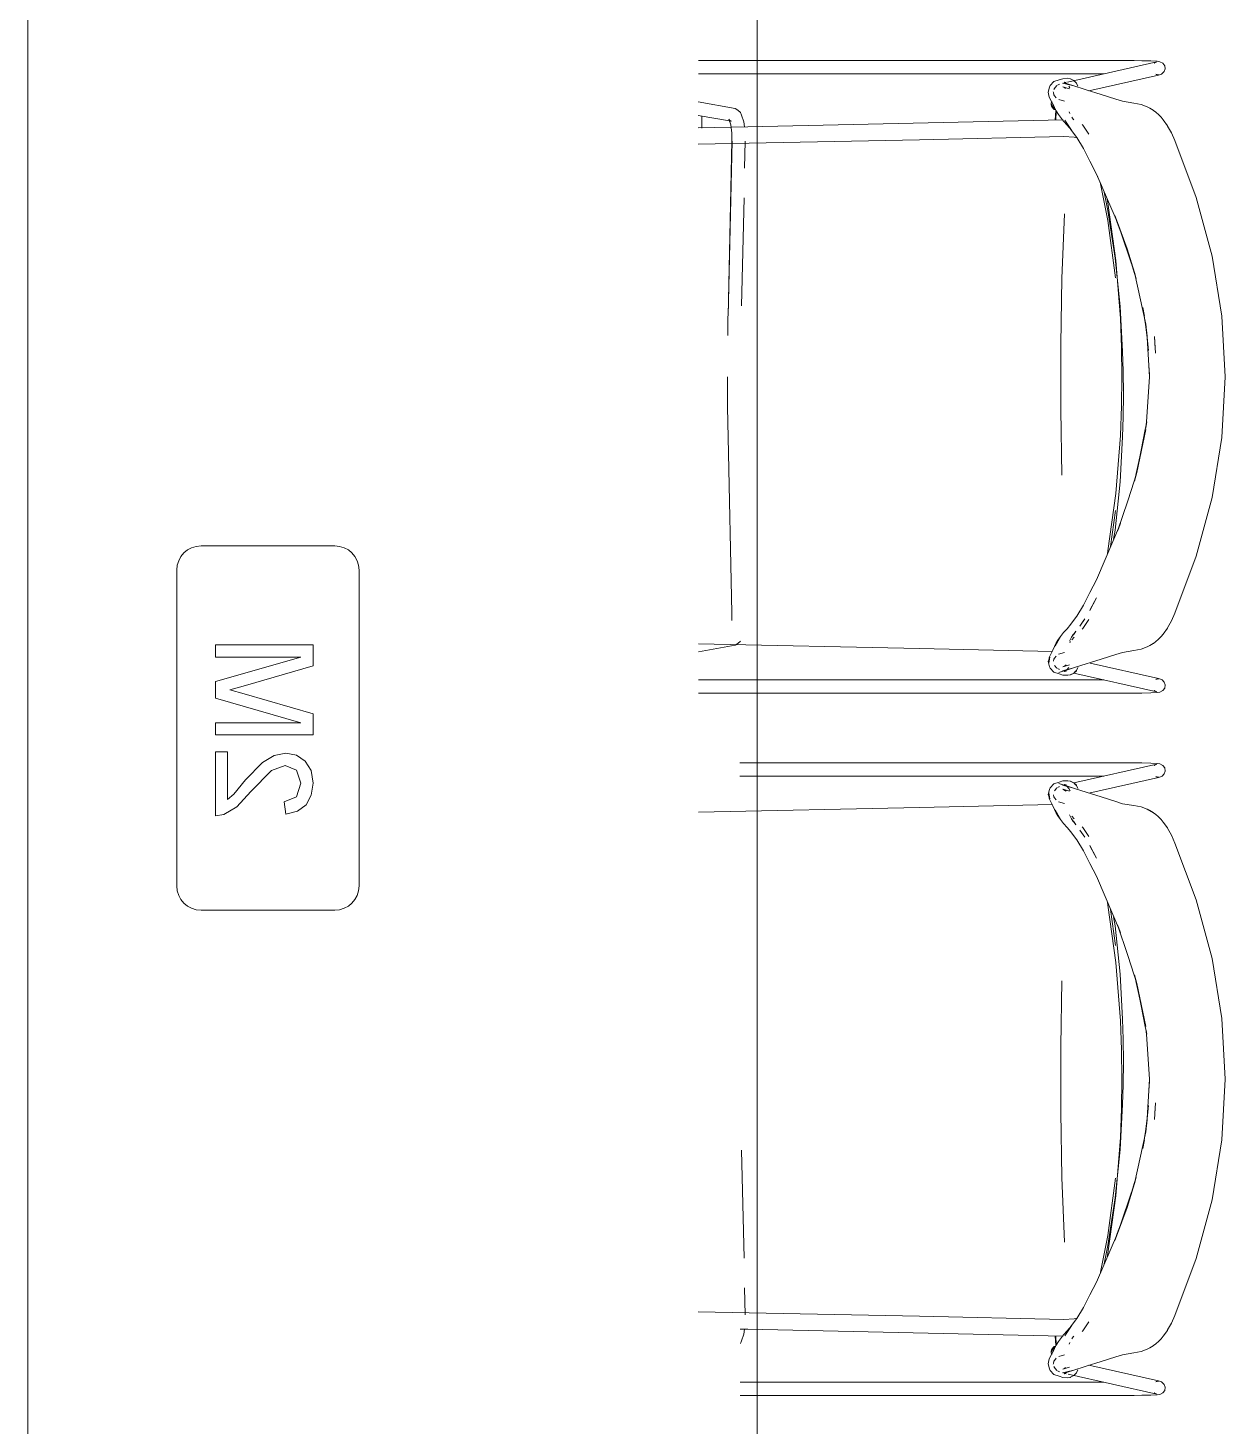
# Model space of a CAD drawing. Header units: millimetres. Extents: x 155927 to 317870, y -36033 to 97293.
# Drawn here: x 182669 to 183654, y 18607 to 19758 of the extents above; entities that cross this region are included whole.
import ezdxf

# ---------------------------------------------------------------- set-up
doc = ezdxf.new("R2010")
doc.units = ezdxf.units.MM
doc.header["$MEASUREMENT"] = 0
doc.layers.add('G-IMPT', color=8, linetype='CONTINUOUS', lineweight=9)
doc.layers.add('I-FURN', color=8, linetype='CONTINUOUS', lineweight=9)

msp = doc.modelspace()

# ---------------------------------------------------------------- linework, layer by layer
at = {"layer": 'G-IMPT'}
for p, q in [((183220.6, 19731.4), (183579.2, 19731.4)), ((183524.2, 19713.7), (183597.7, 19730.3)), ((183585.5, 19731.3), (183579.2, 19731.4)), ((183585.5, 19731.3), (183592.7, 19731.2)), ((183592.7, 19731.2), (183597.9, 19730.9)), ((183597.7, 19730.3), (183595.5, 19729.3)), ((183595.7, 19729.5), (183595.5, 19729.3)), ((183597.9, 19730.9), (183600.3, 19730.5)), ((183600.3, 19730.5), (183602.7, 19729.3)), ((183603.5, 19722.1), (183601.7, 19720.2)), ((183602.7, 19729.3), (183604.2, 19727.2)), ((183603.5, 19722.1), (183603.8, 19722.4)), ((183604.5, 19724.5), (183603.8, 19722.4)), ((183604.5, 19724.5), (183604.2, 19727.2)), ((183220.6, 19720.5), (183554.2, 19720.5)), ((183509.5, 19709.6), (183508.3, 19705.4)), ((183509.9, 19710.9), (183509.5, 19709.6)), ((183513, 19714.2), (183509.9, 19710.9)), ((183513, 19714.2), (183517.3, 19715.5)), ((183513.3, 19708.2), (183515.4, 19710.8)), ((183517.7, 19711.9), (183516.1, 19711.1)), ((183517.3, 19711.6), (183516.1, 19711.1)), ((183520.5, 19716.5), (183517.3, 19715.5)), ((183527.7, 19711.1), (183520.2, 19712.9)), ((183520.2, 19712.9), (183528.4, 19710.9)), ((183520.3, 19709.7), (183522.4, 19708.8)), ((183520.3, 19709.7), (183525.8, 19708.2)), ((183520.5, 19716.5), (183524.6, 19716.8)), ((183521.3, 19713.1), (183523.2, 19713.5)), ((183524.8, 19712), (183521.6, 19713.5)), ((183523.7, 19712.2), (183521.6, 19713.5)), ((183522.7, 19708.5), (183521.6, 19709.5)), ((183521.6, 19709.5), (183522.4, 19708.8)), ((183524.8, 19712), (183522.6, 19712.7)), ((183522.6, 19712.7), (183528.4, 19710.9)), ((183523.7, 19712.2), (183524.2, 19711.7)), ((183526.3, 19716.5), (183524.6, 19716.8)), ((183526.1, 19708.9), (183525.4, 19710.4)), ((183526.3, 19716.5), (183526.6, 19716.4)), ((183526.6, 19716.4), (183529.5, 19715)), ((183527.7, 19711.1), (183539.5, 19707.3)), ((183529.7, 19714.8), (183529.5, 19715)), ((183529.7, 19714.8), (183531.6, 19712.9)), ((183532.7, 19710.5), (183531.6, 19712.9)), ((183531.7, 19712.7), (183531.6, 19712.9)), ((183532.8, 19710.4), (183531.6, 19712.9)), ((183531.7, 19712.7), (183532.8, 19710.4)), ((183532.7, 19710.5), (183532.8, 19710.4)), ((183599.2, 19719.4), (183541.7, 19706.6)), ((183596.9, 19720.2), (183599.5, 19719.7)), ((183597.1, 19720), (183599.5, 19719.7)), ((183599.2, 19719.4), (183601.7, 19720.2)), ((183601.7, 19720.2), (183602, 19720.5)), ((183509.1, 19701.3), (183508.3, 19705.4)), ((183509.1, 19701.3), (183513.5, 19692.9)), ((183512.5, 19705.7), (183512.7, 19705.1)), ((183513.1, 19703.1), (183512.7, 19705.1)), ((183514.2, 19709.2), (183513.1, 19707.6)), ((183513.1, 19707.6), (183513.8, 19708.7)), ((183513.4, 19702.5), (183513.1, 19703.1)), ((183513.4, 19702.5), (183515, 19700.7)), ((183514.2, 19709.2), (183513.8, 19708.7)), ((183517, 19699.3), (183521.7, 19698)), ((183522.7, 19708.5), (183522.1, 19709.2)), ((183539.5, 19707.3), (183552, 19703.4)), ((183552, 19703.4), (183563.9, 19699.6)), ((183569.6, 19697.9), (183563.9, 19699.6)), ((183578.8, 19696.3), (183569.6, 19697.9)), ((183250.8, 19692), (183220.3, 19697.4)), ((183247.6, 19681.5), (183220.3, 19686.3)), ((183250.8, 19692), (183252.9, 19690.5)), ((183252.9, 19690.5), (183255, 19688.6)), ((183255.9, 19686.5), (183255, 19688.6)), ((183257.8, 19680.9), (183255.9, 19686.5)), ((183514.8, 19690.1), (183512.5, 19694.9)), ((183512.5, 19694.9), (183513.5, 19692.9)), ((183514.2, 19682.4), (183514.6, 19690.4)), ((183515, 19689.7), (183514.6, 19682.4)), ((183515, 19689.7), (183514.7, 19683.4)), ((183514.8, 19690.1), (183516.7, 19687)), ((183516.7, 19687), (183521, 19681.5)), ((183526.2, 19687.9), (183525.6, 19689.3)), ((183578.8, 19696.3), (183584.8, 19695.2)), ((183589.8, 19693.4), (183584.8, 19695.2)), ((183589.8, 19693.4), (183592, 19692.2)), ((183594.6, 19690.6), (183592, 19692.2)), ((183595, 19690.4), (183594.6, 19690.6)), ((183595, 19690.4), (183597, 19688.9)), ((183597, 19688.9), (183599.4, 19686.6)), ((183599.4, 19686.6), (183601.2, 19684.8)), ((183220.3, 19676), (183261.2, 19676.9)), ((183223.2, 19685.8), (183223.2, 19675.7)), ((183247.1, 19678.5), (183245.5, 19683.1)), ((183245.5, 19683.1), (183247, 19681.2)), ((183247.6, 19681.5), (183245.7, 19682.5)), ((183245.7, 19682.5), (183247, 19681.2)), ((183248, 19671.6), (183247.1, 19678.5)), ((183258.3, 19676.8), (183257.8, 19680.9)), ((183261.2, 19676.9), (183347.7, 19678.7)), ((183520.7, 19682.5), (183347.7, 19678.7)), ((183523.9, 19678.3), (183521, 19681.5)), ((183521.9, 19682.4), (183527, 19674.6)), ((183521.9, 19682.4), (183527.5, 19674.1)), ((183523.9, 19678.3), (183527.5, 19674.1)), ((183527.9, 19684.7), (183528.9, 19683.1)), ((183529.3, 19682.6), (183528.9, 19683.1)), ((183536.3, 19678.7), (183536.7, 19678.2)), ((183536.7, 19678.2), (183541.9, 19670.9)), ((183603, 19682.7), (183601.2, 19684.8)), ((183606.4, 19677.8), (183603, 19682.7)), ((183606.4, 19677.8), (183606.6, 19677.5)), ((183609.7, 19671.9), (183606.6, 19677.5)), ((183220.3, 19662.5), (183402.4, 19666.2)), ((183248.1, 19665.2), (183244.9, 19521.1)), ((183248.3, 19665), (183244.9, 19521.1)), ((183248.1, 19665.2), (183248, 19671.6)), ((183259, 19664.9), (183258.5, 19642.7)), ((183521.2, 19668.9), (183402.4, 19666.2)), ((183529.6, 19668.4), (183521.2, 19668.9)), ((183527, 19674.6), (183532.4, 19667.2)), ((183532.5, 19667.8), (183529.6, 19668.4)), ((183537.3, 19659), (183531.9, 19668)), ((183532.4, 19667.2), (183531.9, 19668)), ((183612.6, 19665.6), (183609.7, 19671.9)), ((183630.2, 19618.7), (183612.6, 19665.6)), ((183542.7, 19648.6), (183537.3, 19659)), ((183542.7, 19648.6), (183548, 19638)), ((183552.1, 19628.6), (183548, 19638)), ((183552.1, 19628.6), (183548.1, 19638)), ((183565.3, 19598), (183548.1, 19638)), ((183557.3, 19599.7), (183551.5, 19629.9)), ((183551.5, 19629.9), (183557.3, 19599.8)), ((183258, 19618.4), (183255.9, 19529.5)), ((183557.5, 19607.9), (183554.5, 19623)), ((183557.5, 19614.2), (183556.9, 19617.4)), ((183643.2, 19570.3), (183630.2, 19618.7)), ((183563.9, 19566.9), (183557.5, 19614.2)), ((183557.5, 19607.9), (183563.4, 19568.7)), ((183521.7, 19605.1), (183519.6, 19551.9)), ((183563.8, 19552.5), (183557.3, 19599.8)), ((183557.3, 19599.7), (183563.8, 19552.5)), ((183563.1, 19603.8), (183565.3, 19598)), ((183563.1, 19603.8), (183565.2, 19598)), ((183565.2, 19598), (183573.2, 19576.5)), ((183565.3, 19598), (183579.4, 19556.9)), ((183565.3, 19598), (183573.2, 19576.5)), ((183579.4, 19556.9), (183573.2, 19576.5)), ((183573.2, 19576.5), (183579.2, 19556.8)), ((183563.4, 19568.7), (183567.5, 19529)), ((183567.8, 19519.1), (183563.9, 19566.9)), ((183643.2, 19570.3), (183651.3, 19520.9)), ((183518.6, 19498), (183519.6, 19551.9)), ((183580.8, 19551.6), (183579.2, 19556.8)), ((183588.6, 19514.3), (183579.4, 19556.9)), ((183579.4, 19556.9), (183580.8, 19551.6)), ((183567.5, 19529), (183569.6, 19491.9)), ((183586.2, 19528.1), (183587.5, 19521)), ((183586.2, 19528.1), (183588.3, 19514)), ((183244.8, 19520.9), (183244.6, 19505.1)), ((183567.8, 19519.1), (183568.7, 19495.1)), ((183588.3, 19514), (183589.9, 19503)), ((183588.6, 19514.3), (183591, 19492.7)), ((183588.6, 19514.3), (183589.9, 19503)), ((183653.9, 19471), (183651.3, 19520.9)), ((183591.7, 19471), (183589.4, 19507.9)), ((183589.4, 19507.9), (183589.9, 19503)), ((183591, 19492.7), (183589.9, 19503)), ((183596.4, 19493.9), (183595.8, 19504.1)), ((183595.8, 19504.1), (183596.6, 19490.5)), ((183518.6, 19498), (183518.6, 19443.9)), ((183568.7, 19495.1), (183569, 19471)), ((183569.6, 19491.9), (183569.9, 19475.6)), ((183244.5, 19445.9), (183244.3, 19471)), ((183569, 19471), (183568.7, 19446.9)), ((183569.9, 19475.6), (183570.3, 19456.7)), ((183589.2, 19434), (183591.6, 19471)), ((183591.7, 19471), (183591.5, 19478.4)), ((183591.6, 19471), (183591.5, 19478.4)), ((183653.9, 19471), (183651.3, 19421.1)), ((183569.9, 19437.9), (183570.3, 19456.7)), ((183244.9, 19421), (183244.5, 19445.9)), ((183567.8, 19422.8), (183568.7, 19446.9)), ((183519.6, 19390), (183518.6, 19443.9)), ((183569.9, 19437.9), (183569.6, 19421.6)), ((183589.4, 19434), (183588.2, 19427.6)), ((183589.2, 19434), (183588.7, 19428.7)), ((183589.4, 19434), (183589, 19430.5)), ((183563.9, 19375), (183567.8, 19422.8)), ((183567.5, 19384.5), (183569.6, 19421.6)), ((183579.4, 19385.1), (183588.6, 19427.6)), ((183588.2, 19427.6), (183581.3, 19392.1)), ((183581.3, 19392.1), (183588.6, 19427.6)), ((183248.1, 19276.7), (183244.9, 19421)), ((183643.2, 19371.7), (183651.3, 19421.1)), ((183581.3, 19392.1), (183579, 19385.2)), ((183579.4, 19385.1), (183581.3, 19392.1)), ((183567.5, 19384.5), (183563.4, 19344.8)), ((183573.8, 19369), (183579, 19385.2)), ((183563.9, 19375), (183557.5, 19327.7)), ((183573.8, 19369), (183565.3, 19343.9)), ((183630.2, 19323.2), (183643.2, 19371.7)), ((183559.7, 19331.3), (183563.8, 19361)), ((183559.7, 19331.3), (183563.8, 19361)), ((183548, 19303.9), (183567.8, 19350.3)), ((183562.2, 19337.2), (183563.4, 19344.8)), ((183565.3, 19343.9), (183567.8, 19350.3)), ((183557.5, 19327.7), (183557.1, 19325.1)), ((183630.2, 19323.2), (183612.6, 19276.5)), ((183548, 19303.9), (183542.7, 19293.3)), ((183542.7, 19293.3), (183537.3, 19282.9)), ((183542.5, 19278.5), (183548, 19288.9)), ((183548, 19288.9), (183543, 19279.5)), ((183248.1, 19276.7), (183248, 19270.3)), ((183527, 19267.4), (183532.4, 19274.7)), ((183531.9, 19273.9), (183537.3, 19282.9)), ((183531.9, 19273.9), (183532.4, 19274.7)), ((183542.5, 19278.5), (183543, 19279.5)), ((183612.6, 19276.5), (183609.7, 19270)), ((183516.7, 19255), (183521, 19260.4)), ((183521, 19260.4), (183523.9, 19263.6)), ((183527, 19267.4), (183523.9, 19263.6)), ((183529.2, 19258.5), (183531.2, 19261.5)), ((183530.8, 19261), (183529.2, 19258.5)), ((183530.8, 19261), (183531.2, 19261.5)), ((183534.5, 19265.8), (183538.4, 19271.7)), ((183534.5, 19265.8), (183537.2, 19269.7)), ((183536.3, 19263.3), (183536.7, 19263.8)), ((183541.9, 19271.1), (183536.7, 19263.8)), ((183538.4, 19271.7), (183537.2, 19269.7)), ((183603, 19259.2), (183606.4, 19264.1)), ((183606.6, 19264.4), (183606.4, 19264.1)), ((183606.6, 19264.4), (183609.7, 19270)), ((183402.4, 19247.3), (183220.6, 19251)), ((183220.6, 19244.6), (183250.8, 19249.9)), ((183252.9, 19251.4), (183250.8, 19249.9)), ((183255, 19253.3), (183252.9, 19251.4)), ((183514.8, 19251.9), (183512.2, 19245.8)), ((183518.8, 19257.3), (183514, 19249.1)), ((183516.5, 19253.7), (183514, 19249.1)), ((183514.8, 19251.9), (183516.7, 19255)), ((183516.5, 19253.7), (183518.8, 19257.3)), ((183525.9, 19253.4), (183527.9, 19257.2)), ((183527.6, 19256.6), (183525.9, 19253.4)), ((183526.8, 19253.1), (183526, 19251.9)), ((183527.6, 19256.6), (183529.3, 19259.4)), ((183527.6, 19256.6), (183528.9, 19258.8)), ((183527.6, 19256.6), (183527.9, 19257.2)), ((183527.7, 19254.3), (183529.8, 19256.7)), ((183528.9, 19258.8), (183529.3, 19259.4)), ((183595, 19251.5), (183589.8, 19248.6)), ((183592, 19249.8), (183589.8, 19248.6)), ((183590.8, 19249.1), (183589.8, 19248.6)), ((183590.8, 19249.1), (183595, 19251.5)), ((183594.6, 19251.3), (183592, 19249.8)), ((183595, 19251.5), (183594.6, 19251.3)), ((183595, 19251.5), (183597, 19253.1)), ((183597, 19253.1), (183598.9, 19254.8)), ((183599.4, 19255.3), (183598.9, 19254.8)), ((183599.4, 19255.3), (183601.2, 19257.1)), ((183603, 19259.2), (183601.2, 19257.1)), ((183511.8, 19244.8), (183402.4, 19247.3)), ((183508.3, 19236.5), (183509.6, 19240.2)), ((183508.8, 19235.2), (183509.6, 19240.2)), ((183508.8, 19235.2), (183509.2, 19239.8)), ((183509.2, 19239.8), (183512.2, 19245.8)), ((183512.7, 19236.9), (183512.9, 19238.4)), ((183513.4, 19239.4), (183512.9, 19238.4)), ((183513.4, 19239.4), (183514.9, 19241)), ((183516.9, 19242.6), (183521.7, 19243.9)), ((183552, 19238.5), (183530.8, 19231.8)), ((183563.9, 19242.4), (183552, 19238.5)), ((183569.6, 19244.1), (183563.9, 19242.4)), ((183569.6, 19244.1), (183578.8, 19245.7)), ((183578.8, 19245.7), (183584.8, 19246.8)), ((183584.8, 19246.8), (183589.8, 19248.6)), ((183508.3, 19236.5), (183509.5, 19232.3)), ((183509.5, 19232.3), (183509.9, 19231)), ((183509.9, 19231), (183513, 19227.8)), ((183517.3, 19226.4), (183513, 19227.8)), ((183513.5, 19233.4), (183515.5, 19231.1)), ((183517.3, 19230.3), (183516, 19230.8)), ((183516, 19230.8), (183517.7, 19230)), ((183517, 19227.6), (183524.8, 19229.9)), ((183517, 19227.6), (183522.6, 19229.2)), ((183517.3, 19226.4), (183520.5, 19225.4)), ((183520.2, 19229), (183528.4, 19231.1)), ((183520.2, 19229), (183527.1, 19230.8)), ((183520.4, 19232.2), (183525.8, 19233.8)), ((183520.4, 19232.2), (183522.7, 19233.4)), ((183523.2, 19228.4), (183521.3, 19228.8)), ((183521.6, 19232.4), (183523.1, 19233.9)), ((183521.6, 19232.4), (183522.7, 19233.4)), ((183521.6, 19228.4), (183524.8, 19229.9)), ((183521.6, 19228.4), (183523.7, 19229.7)), ((183523.1, 19233.9), (183522.1, 19232.8)), ((183522.6, 19229.2), (183530.8, 19231.8)), ((183523.7, 19229.7), (183525.4, 19231.6)), ((183526.3, 19225.5), (183529.7, 19227.1)), ((183526.3, 19225.5), (183529.5, 19226.9)), ((183529.7, 19227.1), (183526.6, 19225.5)), ((183528.4, 19231.1), (183527.1, 19230.8)), ((183529.5, 19226.9), (183531.6, 19229)), ((183531.2, 19228.8), (183529.5, 19226.9)), ((183529.7, 19227.1), (183529.5, 19226.9)), ((183597.6, 19211.6), (183529.5, 19227)), ((183531.2, 19228.8), (183529.7, 19227.1)), ((183531.7, 19229.2), (183531.6, 19229)), ((183532.7, 19231.5), (183531.7, 19229.2)), ((183532.7, 19231.5), (183532.8, 19231.6)), ((183543, 19235.1), (183599.2, 19222.5)), ((183554.2, 19221.4), (183220.6, 19221.4)), ((183520.5, 19225.4), (183523.3, 19225.3)), ((183523.3, 19225.3), (183524.6, 19225.2)), ((183526.3, 19225.5), (183524.6, 19225.2)), ((183526.3, 19225.5), (183526.6, 19225.5)), ((183596.9, 19221.8), (183599.5, 19222.2)), ((183597.1, 19221.9), (183599.5, 19222.2)), ((183599.2, 19222.5), (183601.7, 19221.7)), ((183601.7, 19221.7), (183602, 19221.4)), ((183603.8, 19219.5), (183602, 19221.4)), ((183602.7, 19212.6), (183604.2, 19214.7)), ((183603.8, 19219.5), (183604.5, 19217.4)), ((183604.2, 19214.7), (183604.5, 19217.4)), ((183220.6, 19210.6), (183579.2, 19210.6)), ((183579.2, 19210.6), (183585.5, 19210.6)), ((183592.7, 19210.8), (183585.5, 19210.6)), ((183597.9, 19211), (183592.7, 19210.8)), ((183597.6, 19211.6), (183595.5, 19212.7)), ((183595.5, 19212.7), (183595.7, 19212.5)), ((183600.3, 19211.4), (183597.9, 19211)), ((183600.3, 19211.4), (183602.7, 19212.6)), ((183254.6, 19153), (183579.2, 19153)), ((183597.6, 19152), (183529.5, 19136.6)), ((183579.2, 19153), (183585.5, 19153)), ((183592.7, 19152.8), (183585.5, 19153)), ((183597.9, 19152.6), (183592.7, 19152.8)), ((183597.6, 19152), (183595.5, 19150.9)), ((183595.5, 19150.9), (183595.7, 19151.1)), ((183600.3, 19152.2), (183597.9, 19152.6)), ((183600.3, 19152.2), (183602.7, 19151)), ((183602.7, 19151), (183604.2, 19148.9)), ((183603.8, 19144.1), (183604.5, 19146.2)), ((183604.2, 19148.9), (183604.5, 19146.2)), ((183554.2, 19142.2), (183254.6, 19142.2)), ((183509.9, 19132.6), (183513, 19135.8)), ((183517.3, 19137.2), (183513, 19135.8)), ((183517, 19136), (183522.6, 19134.4)), ((183517, 19136), (183524.8, 19133.7)), ((183517.3, 19137.2), (183520.5, 19138.2)), ((183520.2, 19134.6), (183528.4, 19132.5)), ((183520.2, 19134.6), (183527.1, 19132.8)), ((183520.5, 19138.2), (183523.3, 19138.3)), ((183523.2, 19135.2), (183521.3, 19134.8)), ((183521.6, 19135.2), (183523.7, 19133.9)), ((183521.6, 19135.2), (183524.8, 19133.7)), ((183522.6, 19134.4), (183530.8, 19131.8)), ((183523.3, 19138.3), (183524.6, 19138.4)), ((183523.7, 19133.9), (183525.4, 19132)), ((183526.3, 19138.1), (183524.6, 19138.4)), ((183526.3, 19138.1), (183529.7, 19136.5)), ((183526.3, 19138.1), (183526.6, 19138.1)), ((183526.3, 19138.1), (183529.5, 19136.7)), ((183529.7, 19136.5), (183526.6, 19138.1)), ((183531.2, 19134.8), (183529.5, 19136.7)), ((183529.7, 19136.5), (183529.5, 19136.7)), ((183529.5, 19136.7), (183531.6, 19134.6)), ((183531.2, 19134.8), (183529.7, 19136.5)), ((183531.7, 19134.4), (183531.6, 19134.6)), ((183532.7, 19132.1), (183531.7, 19134.4)), ((183541.9, 19128.2), (183599.2, 19141.1)), ((183596.9, 19141.8), (183599.5, 19141.4)), ((183597.1, 19141.7), (183599.5, 19141.4)), ((183599.2, 19141.1), (183601.7, 19141.9)), ((183601.7, 19141.9), (183602, 19142.2)), ((183603.8, 19144.1), (183602, 19142.2)), ((183508.3, 19127.1), (183509.5, 19131.3)), ((183508.3, 19127.1), (183509.6, 19123.4)), ((183508.8, 19128.4), (183509.6, 19123.4)), ((183508.8, 19128.4), (183509.2, 19123.8)), ((183509.2, 19123.8), (183512.2, 19117.8)), ((183509.5, 19131.3), (183509.9, 19132.6)), ((183512.7, 19126.7), (183512.9, 19125.2)), ((183513.4, 19124.2), (183512.9, 19125.2)), ((183513.4, 19124.2), (183514.9, 19122.6)), ((183513.5, 19130.2), (183515.5, 19132.5)), ((183516, 19132.8), (183517.7, 19133.6)), ((183517.3, 19133.3), (183516, 19132.8)), ((183520.4, 19131.4), (183522.7, 19130.2)), ((183520.4, 19131.4), (183525.8, 19129.8)), ((183521.6, 19131.2), (183522.7, 19130.2)), ((183521.6, 19131.2), (183523.1, 19129.7)), ((183523.1, 19129.7), (183522.1, 19130.8)), ((183526.4, 19130.2), (183525.4, 19132)), ((183528.4, 19132.5), (183527.1, 19132.8)), ((183552, 19125.1), (183530.8, 19131.8)), ((183532.7, 19132.1), (183532.8, 19132)), ((183563.9, 19121.2), (183552, 19125.1)), ((183402.4, 19116.3), (183220.6, 19112.6)), ((183511.8, 19118.8), (183402.4, 19116.3)), ((183514.8, 19111.7), (183512.2, 19117.8)), ((183516.5, 19109.9), (183514, 19114.5)), ((183518.8, 19106.3), (183514, 19114.5)), ((183514.8, 19111.7), (183516.7, 19108.6)), ((183516.9, 19121), (183521.7, 19119.6)), ((183569.6, 19119.5), (183563.9, 19121.2)), ((183569.6, 19119.5), (183578.8, 19117.9)), ((183578.8, 19117.9), (183584.8, 19116.8)), ((183584.8, 19116.8), (183589.8, 19115)), ((183590.8, 19114.5), (183589.8, 19115)), ((183595, 19112), (183589.8, 19115)), ((183592, 19113.8), (183589.8, 19115)), ((183590.8, 19114.5), (183595, 19112)), ((183594.6, 19112.3), (183592, 19113.8)), ((183595, 19112), (183594.6, 19112.3)), ((183595, 19112), (183597, 19110.5)), ((183516.5, 19109.9), (183518.8, 19106.3)), ((183516.7, 19108.6), (183521, 19103.2)), ((183521, 19103.2), (183523.9, 19100)), ((183527, 19096.2), (183523.9, 19100)), ((183527.6, 19107), (183525.9, 19110.2)), ((183525.9, 19110.2), (183527.9, 19106.4)), ((183527.6, 19107), (183527.9, 19106.4)), ((183527.6, 19107), (183528.9, 19104.8)), ((183527.6, 19107), (183529.3, 19104.2)), ((183527.7, 19109.3), (183529.8, 19106.9)), ((183528.9, 19104.8), (183529.3, 19104.2)), ((183530.8, 19102.6), (183529.2, 19105.1)), ((183529.2, 19105.1), (183531.2, 19102.1)), ((183530.8, 19102.6), (183531.2, 19102.1)), ((183536.3, 19100.3), (183536.7, 19099.8)), ((183541.9, 19092.5), (183536.7, 19099.8)), ((183597, 19110.5), (183598.9, 19108.8)), ((183599.4, 19108.3), (183598.9, 19108.8)), ((183599.4, 19108.3), (183601.2, 19106.5)), ((183603, 19104.4), (183601.2, 19106.5)), ((183603, 19104.4), (183606.4, 19099.5)), ((183606.6, 19099.2), (183606.4, 19099.5)), ((183606.6, 19099.2), (183609.7, 19093.6)), ((183527, 19096.2), (183532.4, 19088.9)), ((183531.9, 19089.7), (183532.4, 19088.9)), ((183531.9, 19089.7), (183537.3, 19080.7)), ((183534.5, 19097.8), (183538.4, 19091.9)), ((183534.5, 19097.8), (183537.2, 19093.9)), ((183538.4, 19091.9), (183537.2, 19093.9)), ((183612.6, 19087.1), (183609.7, 19093.6)), ((183542.7, 19070.3), (183537.3, 19080.7)), ((183542.5, 19085.1), (183548, 19074.7)), ((183542.5, 19085.1), (183543, 19084.1)), ((183548, 19074.7), (183543, 19084.1)), ((183630.2, 19040.4), (183612.6, 19087.1)), ((183548, 19059.7), (183542.7, 19070.3)), ((183548, 19059.7), (183567.8, 19013.3)), ((183557.5, 19035.9), (183557.1, 19038.5)), ((183563.9, 18988.6), (183557.5, 19035.9)), ((183559.7, 19032.3), (183563.8, 19002.6)), ((183559.7, 19032.3), (183563.8, 19002.6)), ((183630.2, 19040.4), (183643.2, 18991.9)), ((183562.2, 19026.4), (183563.4, 19018.8)), ((183567.5, 18979.1), (183563.4, 19018.8)), ((183573.8, 18994.6), (183565.3, 19019.7)), ((183565.3, 19019.7), (183567.8, 19013.3)), ((183563.9, 18988.6), (183567.8, 18940.8)), ((183573.8, 18994.6), (183579, 18978.4)), ((183643.2, 18991.9), (183651.3, 18942.5)), ((183519.6, 18973.6), (183518.6, 18919.7)), ((183567.5, 18979.1), (183569.6, 18942)), ((183581.3, 18971.5), (183579, 18978.4)), ((183579.4, 18978.5), (183581.3, 18971.5)), ((183579.4, 18978.5), (183588.6, 18936)), ((183588.2, 18936), (183581.3, 18971.5)), ((183581.3, 18971.5), (183588.6, 18936)), ((183567.8, 18940.8), (183568.7, 18916.7)), ((183569.9, 18925.7), (183569.6, 18942)), ((183653.9, 18892.6), (183651.3, 18942.5)), ((183589.4, 18929.6), (183588.2, 18936)), ((183589.2, 18929.6), (183588.8, 18933.7)), ((183589.4, 18929.6), (183589, 18933.1)), ((183589.2, 18929.6), (183591.6, 18892.6)), ((183518.6, 18865.6), (183518.6, 18919.7)), ((183569, 18892.6), (183568.7, 18916.7)), ((183569.9, 18925.7), (183570.3, 18906.9)), ((183569.9, 18888), (183570.3, 18906.9)), ((183568.7, 18868.5), (183569, 18892.6)), ((183591.7, 18892.6), (183589.4, 18855.7)), ((183591.7, 18892.6), (183591.5, 18885.2)), ((183591.6, 18892.6), (183591.5, 18885.2)), ((183653.9, 18892.6), (183651.3, 18842.7)), ((183569.6, 18871.7), (183569.9, 18888)), ((183567.5, 18834.6), (183569.6, 18871.7)), ((183588.6, 18849.2), (183591, 18870.9)), ((183591, 18870.9), (183589.9, 18860.6)), ((183595.8, 18859.5), (183596.6, 18873.1)), ((183596.4, 18869.2), (183595.8, 18859.5)), ((183518.6, 18865.6), (183519.6, 18811.7)), ((183567.8, 18844.5), (183568.7, 18868.5)), ((183588.3, 18849.6), (183589.9, 18860.6)), ((183588.6, 18849.2), (183589.9, 18860.6)), ((183589.4, 18855.7), (183589.9, 18860.6)), ((183588.6, 18849.2), (183579.4, 18806.7)), ((183586.2, 18835.5), (183588.3, 18849.6)), ((183563.4, 18794.9), (183567.5, 18834.6)), ((183567.8, 18844.5), (183563.9, 18796.7)), ((183586.2, 18835.5), (183587.5, 18842.6)), ((183643.2, 18793.3), (183651.3, 18842.7)), ((183258, 18745.2), (183255.9, 18834.1)), ((183521.7, 18758.5), (183519.6, 18811.7)), ((183580.8, 18812), (183579.2, 18806.8)), ((183579.4, 18806.7), (183580.8, 18812)), ((183557.3, 18763.9), (183563.8, 18811.1)), ((183563.8, 18811.1), (183557.3, 18763.8)), ((183565.3, 18765.6), (183579.4, 18806.7)), ((183573.2, 18787.1), (183579.2, 18806.8)), ((183579.4, 18806.7), (183573.2, 18787.1)), ((183563.9, 18796.7), (183557.5, 18749.4)), ((183557.5, 18755.7), (183563.4, 18794.9)), ((183643.2, 18793.3), (183630.2, 18744.9)), ((183565.2, 18765.6), (183573.2, 18787.1)), ((183565.3, 18765.6), (183573.2, 18787.1)), ((183565.3, 18765.6), (183548.1, 18725.6)), ((183563.1, 18759.8), (183565.3, 18765.6)), ((183563.1, 18759.8), (183565.2, 18765.6)), ((183557.3, 18763.9), (183551.5, 18733.7)), ((183551.5, 18733.7), (183557.3, 18763.8)), ((183557.5, 18755.7), (183554.5, 18740.6)), ((183557.5, 18749.4), (183556.9, 18746.2)), ((183630.2, 18744.9), (183612.6, 18698)), ((183552.1, 18735), (183548, 18725.6)), ((183552.1, 18735), (183548.1, 18725.6)), ((183259, 18698.7), (183258.5, 18720.9)), ((183542.7, 18715), (183548, 18725.6)), ((183542.7, 18715), (183537.3, 18704.6)), ((183220.3, 18701.1), (183402.4, 18697.4)), ((183521.2, 18694.7), (183402.4, 18697.4)), ((183527, 18689), (183532.4, 18696.4)), ((183537.3, 18704.6), (183531.9, 18695.6)), ((183532.4, 18696.4), (183531.9, 18695.6)), ((183612.6, 18698), (183609.7, 18691.7)), ((183254.9, 18686.9), (183261.2, 18686.7)), ((183258.3, 18686.8), (183257.8, 18682.7)), ((183261.2, 18686.7), (183347.7, 18684.9)), ((183520.7, 18681.1), (183347.7, 18684.9)), ((183523.9, 18685.3), (183521, 18682.1)), ((183529.6, 18695.2), (183521.2, 18694.7)), ((183521.9, 18681.2), (183527.5, 18689.5)), ((183521.9, 18681.2), (183527, 18689)), ((183523.9, 18685.3), (183527.5, 18689.5)), ((183532.5, 18695.8), (183529.6, 18695.2)), ((183536.3, 18684.9), (183536.7, 18685.4)), ((183536.7, 18685.4), (183541.9, 18692.7)), ((183606.4, 18685.8), (183603, 18680.9)), ((183606.4, 18685.8), (183606.6, 18686.1)), ((183609.7, 18691.7), (183606.6, 18686.1)), ((183255.9, 18677.1), (183255, 18675)), ((183257.8, 18682.7), (183255.9, 18677.1)), ((183514.8, 18673.5), (183512.5, 18668.7)), ((183514.2, 18681.2), (183514.6, 18673.2)), ((183515, 18673.9), (183514.6, 18681.2)), ((183515, 18673.9), (183514.6, 18681.2)), ((183514.8, 18673.5), (183516.7, 18676.6)), ((183516.7, 18676.6), (183521, 18682.1)), ((183526.2, 18675.7), (183525.6, 18674.3)), ((183527.9, 18678.9), (183528.9, 18680.5)), ((183529.3, 18681), (183528.9, 18680.5)), ((183595, 18673.2), (183594.6, 18673)), ((183595, 18673.2), (183597, 18674.7)), ((183597, 18674.7), (183599.4, 18677)), ((183599.4, 18677), (183601.2, 18678.8)), ((183603, 18680.9), (183601.2, 18678.8)), ((183509.1, 18662.3), (183508.3, 18658.2)), ((183509.1, 18662.3), (183513.5, 18670.7)), ((183512.5, 18668.7), (183513.5, 18670.7)), ((183513.4, 18661.1), (183515, 18662.9)), ((183517, 18664.3), (183521.7, 18665.6)), ((183552, 18660.2), (183563.9, 18664)), ((183569.6, 18665.7), (183563.9, 18664)), ((183578.8, 18667.3), (183569.6, 18665.7)), ((183578.8, 18667.3), (183584.8, 18668.4)), ((183589.8, 18670.2), (183584.8, 18668.4)), ((183589.8, 18670.2), (183592, 18671.4)), ((183594.6, 18673), (183592, 18671.4)), ((183509.5, 18654), (183508.3, 18658.2)), ((183509.9, 18652.7), (183509.5, 18654)), ((183513, 18649.4), (183509.9, 18652.7)), ((183512.5, 18657.9), (183512.7, 18658.5)), ((183513.1, 18660.5), (183512.7, 18658.5)), ((183513.4, 18661.1), (183513.1, 18660.5)), ((183514.2, 18654.4), (183513.1, 18656)), ((183513.1, 18656), (183513.8, 18654.9)), ((183513.3, 18655.4), (183515.4, 18652.8)), ((183514.2, 18654.4), (183513.8, 18654.9)), ((183517.3, 18652), (183516.1, 18652.5)), ((183517.7, 18651.7), (183516.1, 18652.5)), ((183520.2, 18650.7), (183528.4, 18652.7)), ((183527.7, 18652.5), (183520.2, 18650.7)), ((183520.3, 18653.9), (183525.8, 18655.4)), ((183520.3, 18653.9), (183522.4, 18654.8)), ((183521.3, 18650.5), (183523.2, 18650.1)), ((183522.7, 18655.1), (183521.6, 18654.1)), ((183521.6, 18654.1), (183522.4, 18654.8)), ((183524.8, 18651.6), (183521.6, 18650.1)), ((183523.7, 18651.4), (183521.6, 18650.1)), ((183522.7, 18655.1), (183522.1, 18654.4)), ((183522.6, 18650.9), (183528.4, 18652.7)), ((183524.8, 18651.6), (183522.6, 18650.9)), ((183527.7, 18652.5), (183539.5, 18656.3)), ((183529.7, 18648.8), (183531.6, 18650.7)), ((183532.8, 18653.2), (183531.6, 18650.7)), ((183532.7, 18653.1), (183531.6, 18650.7)), ((183531.7, 18650.9), (183531.6, 18650.7)), ((183531.7, 18650.9), (183532.8, 18653.2)), ((183532.7, 18653.1), (183532.8, 18653.2)), ((183539.5, 18656.3), (183552, 18660.2)), ((183599.2, 18644.2), (183541.7, 18657)), ((183254.9, 18643.1), (183554.2, 18643.1)), ((183513, 18649.4), (183517.3, 18648)), ((183520.5, 18647.1), (183517.3, 18648)), ((183520.5, 18647.1), (183524.6, 18646.8)), ((183526.3, 18647.1), (183524.6, 18646.8)), ((183524.7, 18649.7), (183597.7, 18633.3)), ((183526.3, 18647.1), (183526.6, 18647.2)), ((183526.6, 18647.2), (183529.5, 18648.6)), ((183529.7, 18648.8), (183529.5, 18648.6)), ((183596.9, 18643.4), (183599.5, 18643.9)), ((183597.1, 18643.6), (183599.5, 18643.9)), ((183599.2, 18644.2), (183601.7, 18643.4)), ((183603.5, 18641.5), (183601.7, 18643.4)), ((183601.7, 18643.4), (183602, 18643.1)), ((183603.5, 18641.5), (183603.8, 18641.2)), ((183604.5, 18639.1), (183603.8, 18641.2)), ((183604.5, 18639.1), (183604.2, 18636.4)), ((183254.9, 18632.2), (183579.2, 18632.2)), ((183585.5, 18632.3), (183579.2, 18632.2)), ((183585.5, 18632.3), (183592.7, 18632.4)), ((183592.7, 18632.4), (183597.9, 18632.7)), ((183597.7, 18633.3), (183595.5, 18634.3)), ((183595.7, 18634.1), (183595.5, 18634.3)), ((183597.9, 18632.7), (183600.3, 18633.1)), ((183600.3, 18633.1), (183602.7, 18634.3)), ((183602.7, 18634.3), (183604.2, 18636.4))]:
    msp.add_line(p, q, dxfattribs=at)
at = {"layer": 'I-FURN'}
for p, q in [((182668.7, 19781.9), (182668.7, 18581.8)), ((183268.7, 18581.8), (183268.7, 19781.9)), ((183511.3, 19697.8), (183510.7, 19696.2)), ((183510.7, 19696.2), (183510.8, 19695.1)), ((183513.2, 19691.2), (183510.7, 19696.2)), ((183510.7, 19696.2), (183512.3, 19692)), ((183510.7, 19696.2), (183511.1, 19693.9)), ((183510.7, 19696.2), (183511.6, 19692.9)), ((183510.8, 19695.1), (183511.1, 19693.9)), ((183511.1, 19693.9), (183511.6, 19692.9)), ((183512.3, 19692), (183511.6, 19692.9)), ((183513.2, 19691.2), (183512.3, 19692)), ((183513.2, 19691.2), (183512.6, 19695)), ((183513.2, 19691.2), (183513.1, 19693.8)), ((183513.2, 19691.2), (183513.3, 19693.2)), ((183513.2, 19691.2), (183513.5, 19692.9)), ((183513.2, 19691.2), (183513.6, 19692.6)), ((183513.2, 19691.2), (183514.5, 19691)), ((182921.2, 19331.8), (182811.2, 19331.8)), ((182791.2, 19311.8), (182791.2, 19051.8)), ((182941.2, 19051.8), (182941.2, 19311.8)), ((182903.4, 19250.2), (182823, 19250.2)), ((182823, 19250.2), (182823, 19240.2)), ((182903.4, 19233), (182903.4, 19250.2)), ((182823, 19240.2), (182893.3, 19240.2)), ((182893.3, 19240.2), (182823, 19220)), ((182847.7, 19216.8), (182903.4, 19233)), ((182823, 19220), (182823, 19206.4)), ((182834.9, 19213.2), (182847.7, 19216.8)), ((182823, 19206.4), (182893.3, 19186.2)), ((182846.7, 19209.9), (182834.9, 19213.2)), ((182903.4, 19193.4), (182846.7, 19209.9)), ((182903.4, 19176.2), (182903.4, 19193.4)), ((182893.3, 19186.2), (182823, 19186.2)), ((182823, 19186.2), (182823, 19176.2)), ((182823, 19176.2), (182903.4, 19176.2)), ((182833, 19162.3), (182823, 19162.3)), ((182823, 19162.3), (182823, 19109.6)), ((182833, 19122.9), (182833, 19162.3)), ((182871.4, 19159.3), (182861.6, 19153.4)), ((182881, 19161.1), (182871.4, 19159.3)), ((182889.7, 19159.4), (182881, 19161.1)), ((182896.9, 19154.5), (182889.7, 19159.4)), ((182861.6, 19153.4), (182847.8, 19139)), ((182852.2, 19129.4), (182869, 19146.7)), ((182869, 19146.7), (182880.3, 19151)), ((182880.3, 19151), (182889.6, 19147)), ((182889.6, 19147), (182893.3, 19136.3)), ((182901.8, 19146.7), (182896.9, 19154.5)), ((182903.4, 19136.5), (182901.8, 19146.7)), ((182847.8, 19139), (182838.2, 19127.4)), ((182893.3, 19136.3), (182889.6, 19125.1)), ((182901.9, 19126.4), (182903.4, 19136.5)), ((182838.2, 19127.4), (182833, 19122.9)), ((182840.6, 19116.8), (182852.2, 19129.4)), ((182889.6, 19125.1), (182879.5, 19120.9)), ((182897.6, 19118.6), (182901.9, 19126.4)), ((182823, 19109.6), (182829.9, 19110.7)), ((182829.9, 19110.7), (182840.6, 19116.8)), ((182879.5, 19120.9), (182880.8, 19110.9)), ((182880.8, 19110.9), (182890.5, 19113.3)), ((182890.5, 19113.3), (182897.6, 19118.6)), ((182811.2, 19031.8), (182921.2, 19031.8)), ((183513.2, 18672.4), (183510.7, 18667.4)), ((183510.7, 18667.4), (183512.3, 18671.6)), ((183510.7, 18667.4), (183511.6, 18670.7)), ((183510.7, 18667.4), (183511.1, 18669.7)), ((183510.7, 18667.4), (183510.8, 18668.5)), ((183511.3, 18665.8), (183510.7, 18667.4)), ((183510.8, 18668.5), (183511.1, 18669.7)), ((183511.1, 18669.7), (183511.6, 18670.7)), ((183512.3, 18671.6), (183511.6, 18670.7)), ((183513.2, 18672.4), (183512.3, 18671.6)), ((183513.2, 18672.4), (183512.6, 18668.6)), ((183513.2, 18672.4), (183513.1, 18669.8)), ((183513.2, 18672.4), (183514.5, 18672.6)), ((183513.2, 18672.4), (183513.6, 18671)), ((183513.2, 18672.4), (183513.3, 18670.4)), ((183513.2, 18672.4), (183513.5, 18670.7))]:
    msp.add_line(p, q, dxfattribs=at)
for centre, start, end in [((182811.2, 19311.8), 90, 180), ((182921.2, 19311.8), 0, 90), ((182811.2, 19051.8), 180, 270), ((182921.2, 19051.8), 270, 0)]:
    msp.add_arc(centre, 20, start, end, dxfattribs=at)

doc.saveas('drawing.dxf')
